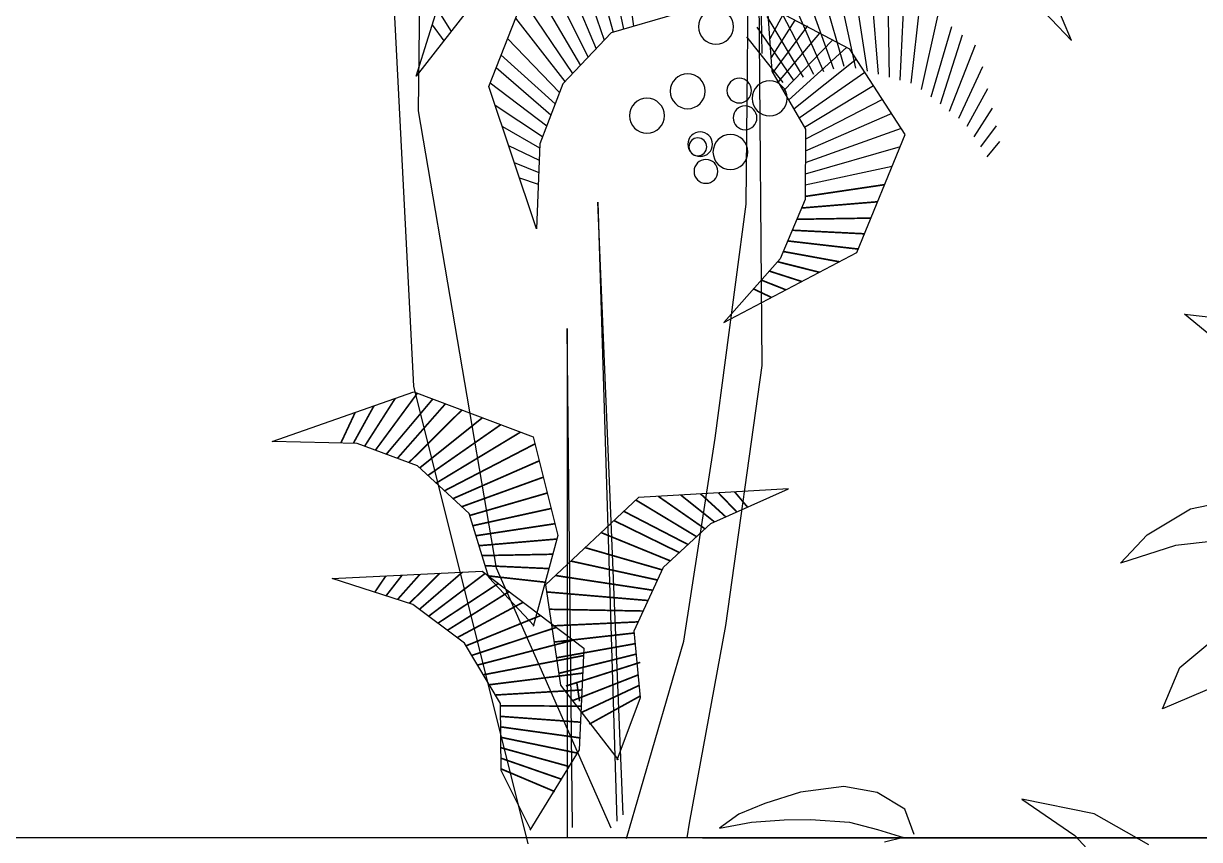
# Model space of a CAD drawing. Header units: inches. Extents: x 452443 to 881249, y 975131 to 1198310.
# Drawn here: x 587586 to 588288, y 1036509 to 1036997 of the extents above; entities that cross this region are included whole.
import ezdxf

# ---------------------------------------------------------------- set-up
doc = ezdxf.new("R2010")
doc.units = ezdxf.units.IN
doc.header["$LTSCALE"] = 3.5
doc.header["$MEASUREMENT"] = 0
doc.linetypes.add('CENTER', pattern=[2, 1.25, -0.25, 0.25, -0.25])
for name, color, linetype in [('Netthay_126', 126, 'Continuous'), ('TREE1', 84, 'Continuous'), ('Truc', 252, 'Continuous')]:
    doc.layers.add(name, color=color, linetype=linetype)

# ---------------------------------------------------------------- blocks, each defined once
blk = doc.blocks.new('ELE_TR10')
for p, q in [((2820.3, 4060), (2756.6, 10459.3)), ((780.8, 7339.2), (717.1, 4410.2)), ((812.7, 3486.9), (780.8, 7339.2)), ((-1179.3, 4488.8), (-826.9, 5339.3)), ((2835.6, 4272.1), (2559.3, 5150.3)), ((1570.6, 5061.8), (1503.6, 4576.7)), ((1664.2, 5039.7), (1565.4, 4558.7)), ((1759.3, 5017.3), (1628.2, 4540.3)), ((1856.5, 4994.4), (1682.6, 4492.2)), ((56.6, 4905.1), (4.5, 4282.8)), ((1956.9, 4970.8), (1732.8, 4439.3)), ((2061.3, 4946.2), (1781.6, 4387.9)), ((2389.9, 4208.8), (2104.8, 4936)), ((-823.2, 4868.5), (-1179.3, 4488.8)), ((-51.6, 4869.1), (-62.5, 4264.7)), ((158.5, 4871.7), (72.9, 4301.3)), ((256.5, 4839.6), (143.4, 4320.3)), ((2134.9, 4859.1), (1829.4, 4337.5)), ((2979.6, 4855.9), (2852.2, 2372.6)), ((-154.7, 4790.9), (-128.8, 4246.8)), ((351.4, 4808.5), (214.8, 4333.1)), ((444.2, 4778.1), (278, 4316)), ((736.3, 4755.2), (717.1, 2499.9)), ((-250.5, 4718.2), (-195, 4229)), ((178.4, 4436.4), (690.1, 4705.6)), ((535.6, 4748.2), (340.2, 4299.2)), ((621.3, 4708.4), (401.7, 4282.6)), ((683.9, 4707.3), (655.4, 4301.7)), ((2182.1, 4738.7), (1876.7, 4287.7)), ((-358.1, 4638.5), (-257.8, 4189.5)), ((686.7, 4637.4), (463.3, 4266)), ((514.8, 4613.4), (661.3, 4386.1)), ((585.8, 4650.7), (669.4, 4500.5)), ((1247, 4651.7), (1640.3, 4536.8)), ((2226.1, 4626.7), (1923.9, 4238)), ((2514.2, 4681.6), (2835.6, 4272.1)), ((2706.7, 4681.8), (2621.6, 4544.8)), ((-444, 4573.3), (-317.1, 4143.8)), ((437.2, 4580.2), (650.3, 4292.9)), ((748.4, 4570.4), (525.3, 4249.3)), ((2736.7, 4586.4), (2666.2, 4488)), ((-509.5, 4521.6), (-374.6, 4099.4)), ((284, 4492), (585.5, 4180.6)), ((364.6, 4534.4), (617.6, 4236.3)), ((811.3, 4512.1), (588.5, 4232.2)), ((1640.3, 4536.8), (1936.5, 4224.7)), ((2276.4, 4502.7), (1956.9, 4171.6)), ((-590, 4460.5), (-431, 4056)), ((-161.1, 3914.5), (178.4, 4436.4)), ((198.6, 4447.1), (553.6, 4125.4)), ((2315.8, 4402.2), (1983.7, 4101.7)), ((-635.1, 4328.2), (-486.7, 4013.1)), ((138.1, 4374.5), (521.7, 4070.2)), ((2344.8, 4324), (2009.8, 4033.9)), ((85.7, 4293.9), (489.5, 4014.4)), ((655.4, 4301.7), (450.5, 3946.9)), ((-665.8, 4193.5), (-538.4, 3963.5)), ((32.4, 4212), (456.8, 3957.7)), ((1936.5, 4224.7), (2077.9, 3856.2)), ((2381.7, 4229.9), (2035.2, 3967.5)), ((2097.2, 3336), (2389.9, 4208.8)), ((-22.1, 4128.3), (450.8, 3885.5)), ((-692.9, 4074.7), (-580.5, 3899.9)), ((-78.3, 4041.8), (451, 3812.5)), ((2351.2, 4093.5), (2060.4, 3901.8)), ((2342.3, 1258.3), (2820.3, 4060)), ((-717.2, 3968), (-621.3, 3838.3)), ((2307.3, 3962.5), (2078.8, 3832.5)), ((135.3, 3191.8), (-161.1, 3914.5)), ((-136.7, 3951.9), (451.3, 3741.6)), ((450.5, 3946.9), (452, 3516.6)), ((-739.5, 3870.5), (-661.3, 3778)), ((-129.8, 3838.1), (451.5, 3672.2)), ((2077.9, 3856.2), (2097.2, 3336)), ((2268.6, 3847), (2081.6, 3756.3)), ((-80.7, 3718.4), (451.7, 3603.5)), ((2233.8, 3743.2), (2084.4, 3682.5)), ((2202, 3648.4), (2087, 3610.2)), ((452, 3516.6), (604.5, 3152.5)), ((1003.9, 2054.2), (812.7, 3486.9)), ((950.1, 2763.2), (135.3, 3191.8)), ((604.5, 3152.5), (950.1, 2763.2)), ((1877.9, -329.1), (1909.8, 2727.3)), ((1909.8, 2727.3), (1909.8, -392.7)), ((717.1, 2499.9), (940.1, 908)), ((2852.2, 2372.6), (2151.1, -429.1)), ((1195.1, 812.5), (1003.9, 2054.2)), ((1641.2, -333.6), (2342.3, 1258.3)), ((940.1, 908), (1163.2, -301.8)), ((1545.6, -397.3), (1195.1, 812.5))]:
    blk.add_line(p, q)
at = {"const_width": 10}
for points in [[(-35, 3607.1), (452, 3534.9)], [(8, 3502.3), (474, 3464.1)], [(48.9, 3402.4), (503, 3395)], [(88.4, 3306.2), (531, 3328)], [(126.7, 3212.7), (558.5, 3262.4)], [(243, 3135.2), (585.6, 3197.6)], [(365.2, 3070.9), (620.2, 3134.8)], [(473, 3014.1), (670.9, 3077.7)], [(569.9, 2963.2), (719.9, 3022.5)], [(658.5, 2916.6), (767.9, 2968.4)], [(2827.5, 2330.7), (3085.2, 1980.8)], [(2553.3, 2229.2), (2880, 1905.2)], [(2654.3, 2267.2), (2950.3, 1931.1)], [(2732.9, 2295.1), (3018.4, 1956.2)], [(2963.4, 2298.4), (3151.2, 2005.1)], [(3093.8, 2252.7), (3220.7, 2022.5)], [(2428.6, 2180.5), (2813.2, 1873.1)], [(3208.8, 2212.4), (3297, 2024.3)], [(2194.9, 2092.5), (2712.3, 1780)], [(2316, 2138.1), (2762.8, 1826.6)], [(2106.8, 2020.1), (2661.3, 1732.9)], [(2080.9, 1916.1), (2609.3, 1684.8)], [(2055.9, 1816), (2555.7, 1635.2)], [(883.4, 1725.4), (805.3, 1632.8)], [(983.3, 1719.8), (871.5, 1603.6)], [(1092.6, 1713.6), (939, 1573.6)], [(1214.2, 1706.7), (1008.7, 1542.8)], [(1352.2, 1698.9), (1066.3, 1500)], [(1490.1, 1676.6), (1117.9, 1452.2)], [(2031.7, 1719.1), (2506.9, 1581.6)], [(1563.8, 1607.4), (1170.1, 1403.9)], [(2008, 1624.3), (2487.7, 1519)], [(1625.7, 1551.5), (1223.4, 1354.6)], [(1984.7, 1531), (2468.8, 1457.5)], [(1704.4, 1477.7), (1278.4, 1303.8)], [(1972.8, 1437.3), (2450.1, 1396.5)], [(1800.9, 1384.9), (1327.9, 1248.5)], [(1888.6, 1302.6), (1356.5, 1186.2)], [(1998, 1344.2), (2431.3, 1335.6)], [(2021.9, 1256.3), (2412.5, 1274.1)], [(2412.7, 1226.4), (2759.3, 964.2)], [(2552.2, 1234.1), (2815.7, 1006.3)], [(2690.2, 1227.4), (2877.4, 1042.8)], [(2811.9, 1221.5), (2950, 1066.2)], [(1983, 1214.1), (1385.3, 1123.8)], [(2037.8, 1172), (2393.3, 1211.6)], [(2332.1, 1165.3), (2702.4, 921.6)], [(2921.2, 1216.2), (3020.3, 1088.9)], [(3021.1, 1211.3), (3089.1, 1111.1)], [(2036.5, 1113.4), (1414.3, 1060.7)], [(2264.7, 1116.1), (2644.2, 878.2)], [(2020.6, 1007.3), (1443.9, 996.4)], [(2178.7, 1050.9), (2584.2, 833.4)], [(2073, 968.8), (2529.2, 783.6)], [(2005.4, 905.4), (1474.4, 930.1)], [(1990.5, 806.5), (1498.9, 861.8)], [(1977.2, 896.1), (2494.2, 724.7)], [(1976.1, 710), (1492.7, 796.6)], [(1874.1, 818), (2459.1, 665.6)], [(1961.8, 614.8), (1486.5, 732.6)], [(1810.3, 723.5), (2423.6, 605.9)], [(1918.4, 536.9), (1461.9, 682.2)], [(1877.8, 447.4), (1474.3, 605.6)], [(1815, 616.3), (2387.4, 545)], [(1822.1, 375.4), (1468.2, 541.6)], [(1819.5, 513.3), (2350.1, 482.2)], [(1834.1, 443.2), (1851.8, 563)], [(1775.1, 303.6), (1462, 476.5)], [(1823.9, 413.5), (2318.6, 416.9)], [(1828.1, 315.9), (2318, 351.5)], [(1832.4, 219.8), (2317.4, 287.1)], [(1847.6, 126.6), (2316.8, 223.3)], [(1898.4, 44.5), (2316.2, 159.6)], [(1946.3, -32.9), (2315.6, 95.3)], [(1985.5, -109.3), (2315, 29.9)]]:
    blk.add_lwpolyline(points, dxfattribs=at)
for points in [[(1567.2, -250.6), (1644.6, 1643.7), (1722, 3499.4), (1605.9, -289.3)], [(2112.8, 904.8), (2390.3, 1201.9), (2510.6, 1593.6), (2826.6, 1885.5), (3197, 2021.9), (3717.4, 2034.1), (2848.6, 2338.7), (2117.7, 2063.5), (1966.8, 1459.3), (2118.3, 901.3)], [(1603.3, 85.6), (1461, 466.4), (1500.1, 874.3), (1320.2, 1265.1), (1030.4, 1533.1), (554.4, 1744), (1473.6, 1692.1), (2043.2, 1157.6), (1950.9, 541.8), (1596.9, 84.5)], [(2133.5, -344.1), (2314.9, 19.7), (2318.7, 429.5), (2538.5, 799.3), (2854.8, 1035.5), (3350.3, 1195.3), (2430.7, 1240), (1808.3, 768.1), (1835.6, 146), (2139.7, -345.8)], [(1163.2, -301.8), (1176.9, -392.7)]]:
    blk.add_lwpolyline(points)
for centre, radius in [((998.6, 4574.2), 107.2), ((855.9, 4182.8), 75.4), ((1171.2, 4179.4), 107.2), ((670.2, 4134.9), 107.2), ((1421.7, 4029.2), 107.2), ((820.5, 4016.6), 73), ((909.6, 3806.8), 107.2), ((1095.3, 3854.7), 75.4), ((1109.9, 3838.6), 54.8), ((1059.8, 3688.5), 73)]:
    blk.add_circle(centre, radius)
blk = doc.blocks.new('tree34')
for p, q in [((948.7, 1149.8), (872.2, 1141.1)), ((895.9, 1106.3), (948.7, 1149.8)), ((941.3, 912.6), (871.1, 927.6)), ((994.2, 881.2), (941.3, 912.6)), ((1026.9, 846.5), (994.2, 881.2)), ((912.5, 873.5), (959.6, 868.1)), ((959.6, 868.1), (1026.9, 846.5)), ((954.7, 719.5), (913.1, 754)), ((975.6, 669.2), (954.7, 719.5)), ((907.9, 698), (975.6, 669.2)), ((1323.5, 567.1), (1364, 574.4)), ((1364, 574.4), (1416.9, 567.8)), ((1289.8, 547), (1323.5, 567.1)), ((1416.9, 567.8), (1460.3, 553.9)), ((1059, 541.1), (1147.2, 558.9)), ((1147.2, 558.9), (1082.3, 514.7)), ((1278.2, 515.9), (1289.8, 547)), ((1460.3, 553.9), (1492.3, 540.9)), ((992.2, 503.4), (1059, 541.1)), ((1357, 530.9), (1323.1, 522.3)), ((1404.8, 534.5), (1357, 530.9)), ((1437, 534.1), (1404.8, 534.5)), ((1476.7, 531.2), (1437, 534.1)), ((1515.6, 523.9), (1476.7, 531.2)), ((1492.3, 540.9), (1515.6, 523.9)), ((1323.1, 522.3), (1291.3, 512.2)), ((1082.3, 514.7), (1015.3, 442.6)), ((1291.3, 512.2), (1314.5, 506.7))]:
    blk.add_line(p, q)
blk = doc.blocks.new('A$C2C227CB5')
blk.add_blockref('tree34', (427.6, 0))

msp = doc.modelspace()

# ---------------------------------------------------------------- linework, layer by layer
at = {"layer": 'Netthay_126'}
for points in [[(588934.85, 1036510.4), (577134.85, 1036510.4)], [(588934.85, 1036510.4), (584434.85, 1036510.4)]]:
    msp.add_lwpolyline(points, dxfattribs=at)
at = {"layer": 'Truc', "linetype": 'CENTER', "ltscale": 600}
msp.add_lwpolyline([(558591.52, 1036510.4), (592145.6, 1036510.4)], dxfattribs=at)

# ---------------------------------------------------------------- block references
at = {"layer": 'TREE1'}
for name, p, xscale, yscale, zscale in [('ELE_TR10', (588096.92, 1036548.69), -0.09750000084750354, 0.09750000084750354, 0.09750000084750354), ('A$C2C227CB5', (588953.88, 1036259.58), -0.4899999999906868, 0.4899999999906868, 0.4899999999906868)]:
    msp.add_blockref(name, p, dxfattribs=dict(at, xscale=xscale, yscale=yscale, zscale=zscale))

doc.saveas('drawing.dxf')
